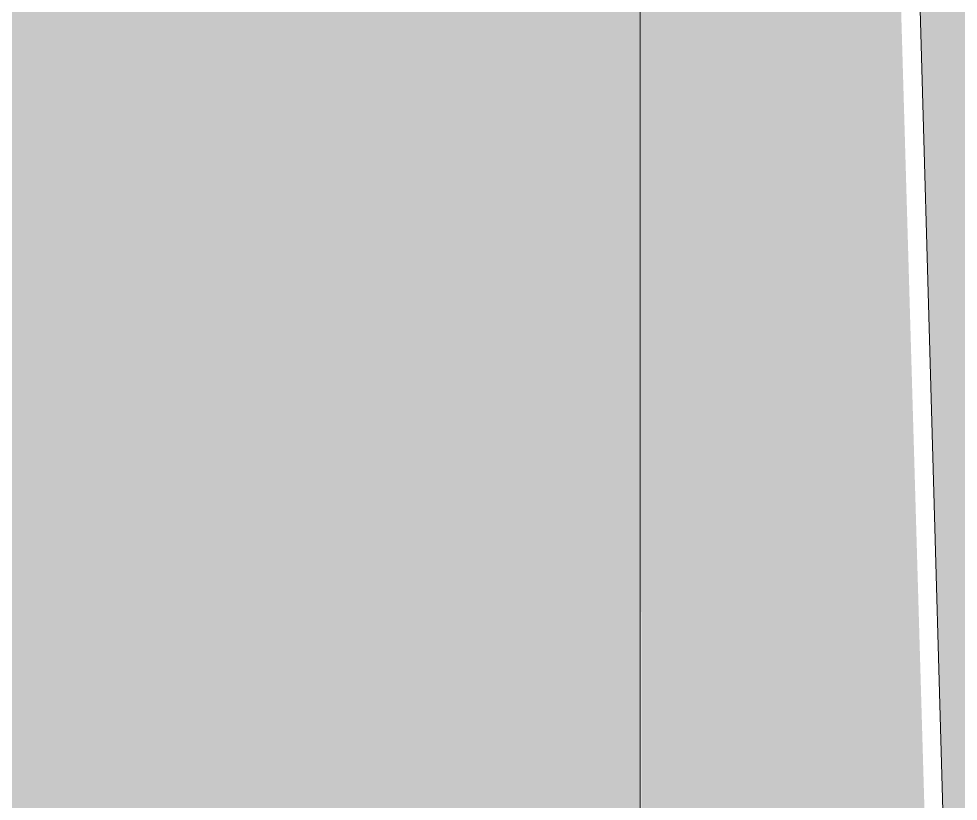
# Model space of a CAD drawing. Header units: inches. Extents: x -26493 to -10162, y -132 to 713.
# Drawn here: x -25823.553 to -25821.701, y 220.145 to 221.687 of the extents above; entities that cross this region are included whole.
import ezdxf

# ---------------------------------------------------------------- set-up
doc = ezdxf.new("R2010")
doc.units = ezdxf.units.IN
doc.header["$MEASUREMENT"] = 0
doc.layers.add('M-HVAC-DUCT', color=70, linetype='Continuous', lineweight=9)
doc.layers.add('Q-SPCQ', color=91, linetype='Continuous', lineweight=9)

# ---------------------------------------------------------------- blocks, each defined once
blk = doc.blocks.new('Basketball_Backstop-Performance_Sports_Systems-3103-Ceiling_Hung - 27_-0_ to 27_-11 7_8_-V84-Section 13')
at = {"layer": 'Q-SPCQ'}
h = blk.add_hatch(color=256, dxfattribs=at)
h.paths.add_polyline_path([(-25819.8726, 116), (-25819.0152, 116), (-25819.0347, 119.7588), (-25822.3277, 119.7504), (-25822.3277, 116), (-25820.6715, 116)], flags=0)
h.paths.add_polyline_path([(-25821.4857, 120.2222), (-25820.651, 120.2452), (-25819.0152, 120.25), (-25819.0152, 128.75), (-25822.3277, 128.75), (-25822.3193, 128.3125), (-25821.2072, 128.3125), (-25821.2072, 128.125), (-25822.3277, 128.125), (-25822.3248, 120.2407), (-25821.506, 120.2232)], flags=0)
h.paths.add_polyline_path([(-25821.6402, 129.25), (-25819.0152, 129.25), (-25819.0152, 135.446), (-25822.3277, 135.4379), (-25822.3183, 129.875), (-25821.2072, 129.875), (-25821.2072, 129.6875), (-25822.3277, 129.6875), (-25822.3187, 129.25), (-25821.8418, 129.25)], flags=0)
h.paths.add_polyline_path([(-25821.4857, 135.9097), (-25820.5752, 135.9323), (-25819.0152, 135.9375), (-25819.0152, 152.5426), (-25819.8008, 152.5426), (-25820.1103, 161.7591), (-25821.8857, 161.7504), (-25822.3277, 161.7504), (-25822.3141, 135.9281), (-25821.506, 135.9107)], flags=0)
h.paths.add_polyline_path([(-25821.4857, 162.2222), (-25820.4481, 162.2439), (-25820.078, 162.2483), (-25821.8839, 224.125), (-25822.3277, 224.125), (-25822.2962, 162.2406), (-25821.506, 162.2232)], flags=0)
h.paths.add_polyline_path([(-25819.0152, 187.1862), (-25819.0152, 224.75), (-25820.088, 224.75), (-25819.0653, 188.9397)], flags=0)
h.paths.add_polyline_path([(-25821.8505, 224.3125), (-25821.8839, 224.75), (-25822.3277, 224.75), (-25822.3277, 224.3125), (-25821.8839, 224.3125)], flags=0)
h.paths.add_polyline_path([(-25819.5816, 225.25), (-25819.0152, 225.25), (-25819.0152, 281.375), (-25821.1492, 281.375), (-25821.1492, 280.9375), (-25821.5794, 280.9176), (-25821.6363, 279.6875), (-25821.657, 279.6875), (-25820.1023, 225.25), (-25819.8726, 225.25)], flags=0)
h.paths.add_polyline_path([(-25821.8773, 225.25), (-25821.8898, 225.6875), (-25822.3277, 225.6875), (-25822.3277, 225.25), (-25821.8839, 225.25)], flags=0)
h.paths.add_polyline_path([(-25822.3277, 225.875), (-25821.8951, 225.875), (-25822.3277, 241.022), (-25822.3277, 226.4424)], flags=0)
blk.add_hatch(color=256, dxfattribs=at).paths.add_polyline_path([(-25819.532, 152.5426), (-25818.3068, 152.5426), (-25821.938, 279.6875), (-25822.4527, 279.6875), (-25822.4527, 280.9176), (-25823.4671, 280.9176), (-25819.8008, 152.5426)], flags=0)
for p, q in [((-25823.4671, 280.9176), (-25819.8008, 152.5426)), ((-25822.3277, 224.125), (-25822.3277, 162.1613))]:
    blk.add_line(p, q, dxfattribs=at)

msp = doc.modelspace()

# ---------------------------------------------------------------- hatches: boundary and pattern name
at = {"layer": 'M-HVAC-DUCT'}
h = msp.add_hatch(color=256, dxfattribs=at)
h.paths.add_polyline_path([(-24938.8085, 207.641), (-24934.0248, 222.641), (-24953.294, 222.641), (-24953.294, 207.641), (-24946.9341, 207.641)], flags=0)
h.paths.add_polyline_path([(-25862.73, 207.641), (-25826.3277, 207.6911), (-25826.3277, 222.641), (-25863.8902, 222.641), (-25863.8902, 207.641)], flags=0)
h.paths.add_polyline_path([(-25824.4527, 207.641), (-25822.3277, 207.6911), (-25822.3277, 222.641), (-25824.4527, 222.641), (-25824.4527, 207.6911)], flags=0)
h.paths.add_polyline_path([(-25763.4907, 213.0336), (-25763.5916, 213.1345), (-25763.5128, 213.0406)], flags=0)
h.paths.add_polyline_path([(-25763.996, 213.3681), (-25763.9114, 213.3965), (-25763.8325, 213.3753), (-25763.9106, 213.4888), (-25763.996, 213.4714), (-25764.0232, 213.4534)], flags=0)
h.paths.add_polyline_path([(-25764.3305, 213.8733), (-25764.2743, 213.8171), (-25764.2743, 213.8519)], flags=0)
h.paths.add_polyline_path([(-25764.3755, 213.7442), (-25764.3305, 213.8733), (-25764.3305, 213.9261), (-25764.386, 213.9183)], flags=0)
h.paths.add_polyline_path([(-25815.7027, 207.641), (-25762.5322, 207.6911), (-25761.8354, 208.7384), (-25762.264, 209.2456), (-25763.5128, 212.2602), (-25763.3977, 212.4283), (-25763.6983, 212.7818), (-25763.4425, 213.1096), (-25763.4907, 213.0336), (-25763.6012, 212.9871), (-25763.8252, 213.2191), (-25764.3755, 213.7442), (-25764.4739, 213.8764), (-25764.3305, 214.0145), (-25763.9947, 213.6912), (-25763.3361, 213.1441), (-25763.186, 213.2411), (-25762.9276, 213.0621), (-25769.8953, 222.641), (-25815.7027, 222.641), (-25815.7027, 207.6911)], flags=0)
h.paths.add_polyline_path([(-24270.8902, 207.641), (-24270.8902, 222.641), (-24704.3973, 222.641), (-24712.2113, 207.641), (-24290.3258, 207.641)], flags=0)
h.paths.add_polyline_path([(-25760.5491, 207.641), (-25643.2591, 207.6911), (-25648.0269, 222.641), (-25743.948, 222.641), (-25759.055, 211.1708), (-25758.9479, 210.9903), (-25758.7837, 210.3237), (-25758.7763, 210.0424), (-25758.9372, 209.4331), (-25759.1076, 209.1224), (-25759.3144, 208.8572), (-25759.8902, 208.4801), (-25760.3143, 208.351), (-25760.7809, 208.3266), (-25761.2665, 208.4304), (-25761.6337, 208.5414), (-25762.2622, 207.641), (-25760.5522, 207.641)], flags=0)
h.paths.add_polyline_path([(-25639.9719, 207.641), (-25625.4864, 207.6911), (-25625.4864, 222.641), (-25644.7556, 222.641), (-25639.9879, 207.6911)], flags=0)
h.paths.add_polyline_path([(-25618.8614, 207.641), (-25604.36, 207.6911), (-25599.5922, 222.641), (-25618.8614, 222.641), (-25618.8614, 207.6911)], flags=0)
h.paths.add_polyline_path([(-25601.1046, 207.641), (-24977.6918, 207.6911), (-24982.4595, 222.641), (-25596.321, 222.641), (-25601.0887, 207.6911)], flags=0)
h.paths.add_polyline_path([(-24974.4045, 207.641), (-24959.919, 207.6911), (-24959.919, 222.641), (-24979.1882, 222.641), (-24974.4205, 207.6911)], flags=0)
h.paths.add_polyline_path([(-24935.5373, 207.641), (-24816.5532, 207.6911), (-24817.2027, 208.5593), (-24817.7696, 208.3451), (-24818.2314, 208.3106), (-24818.6821, 208.3881), (-24819.2009, 208.6504), (-24819.4869, 208.884), (-24819.8432, 209.4331), (-24819.9723, 209.8571), (-24819.9967, 210.3237), (-24819.8929, 210.8094), (-24819.764, 211.2535), (-24834.8324, 222.641), (-24930.7536, 222.641), (-24935.5213, 207.6911)], flags=0)
h.paths.add_polyline_path([(-24814.9552, 213.5388), (-24814.9552, 213.4358), (-24814.8253, 213.5802), (-24814.8927, 213.5587)], flags=0)
h.paths.add_polyline_path([(-24814.45, 213.8733), (-24814.5062, 213.8171), (-24814.4642, 213.836)], flags=0)
h.paths.add_polyline_path([(-24816.2134, 207.641), (-24763.0777, 207.6911), (-24763.0777, 222.641), (-24808.8852, 222.641), (-24815.8529, 212.9827), (-24815.5414, 213.2411), (-24815.3804, 213.1013), (-24815.1076, 213.3693), (-24814.4469, 214.0168), (-24814.45, 213.9261), (-24814.45, 213.8733), (-24814.45, 213.6984), (-24815.1909, 212.982), (-24815.3118, 213.0968), (-24815.1792, 212.8789), (-24815.0822, 212.7289), (-24815.3863, 212.3789), (-24815.2676, 212.2602), (-24816.6291, 209.0731), (-24816.945, 208.6892), (-24816.2483, 207.6911)], flags=0)
h.paths.add_polyline_path([(-24756.4527, 207.641), (-24754.3277, 207.6911), (-24754.3277, 222.641), (-24756.4527, 222.641), (-24756.4527, 207.6911)], flags=0)
h.paths.add_polyline_path([(-24752.4527, 207.641), (-24714.2994, 207.6911), (-24706.5115, 222.641), (-24752.4527, 222.641), (-24752.4527, 207.6911)], flags=0)
h.paths.add_polyline_path([(-25760.4237, 210.0581), (-25760.4329, 210.1831), (-25760.4317, 210.1184), (-25760.4237, 210.0587)], flags=0)
h.paths.add_polyline_path([(-25760.8654, 210.0789), (-25760.8817, 210.1513), (-25760.8704, 210.0912)], flags=0)
h.paths.add_polyline_path([(-25760.5743, 210.3895), (-25760.6166, 210.43), (-25760.5755, 210.3899)], flags=0)
h.paths.add_polyline_path([(-25759.2269, 211.4078), (-25744.3627, 222.641), (-25769.5088, 222.641), (-25762.3905, 212.9223), (-25759.5303, 211.6942), (-25759.2631, 211.4421)], flags=0)
h.paths.add_polyline_path([(-24819.5536, 211.4078), (-24819.0777, 211.8069), (-24816.3202, 212.9508), (-24809.2716, 222.641), (-24834.4178, 222.641), (-24819.5849, 211.4315)], flags=0)
h.paths.add_polyline_path([(-24815.2897, 213.0336), (-24815.184, 213.0974), (-24815.2335, 213.1389), (-24815.2676, 213.0915), (-24815.2813, 213.0557)], flags=0)
h.paths.add_polyline_path([(-24814.948, 213.3753), (-24814.9127, 213.3291), (-24814.847, 213.3481), (-24814.7845, 213.3681), (-24814.7845, 213.4714), (-24814.847, 213.4763), (-24814.9178, 213.4306)], flags=0)
h.paths.add_polyline_path([(-24815.0285, 213.2902), (-24814.975, 213.3681), (-24815.0261, 213.2972)], flags=0)
h.paths.add_polyline_path([(-25763.7838, 213.4089), (-25763.8877, 213.5587), (-25763.9106, 213.5116), (-25763.7863, 213.4105)], flags=0)
h.paths.add_polyline_path([(-24814.405, 213.7442), (-24814.3755, 213.9183), (-24814.3065, 213.8764)], flags=0)

# ---------------------------------------------------------------- block references
at = {"layer": 'Q-SPCQ'}
msp.add_blockref('Basketball_Backstop-Performance_Sports_Systems-3103-Ceiling_Hung - 27_-0_ to 27_-11 7_8_-V84-Section 13', (0, 0), dxfattribs=at)

doc.saveas('drawing.dxf')
